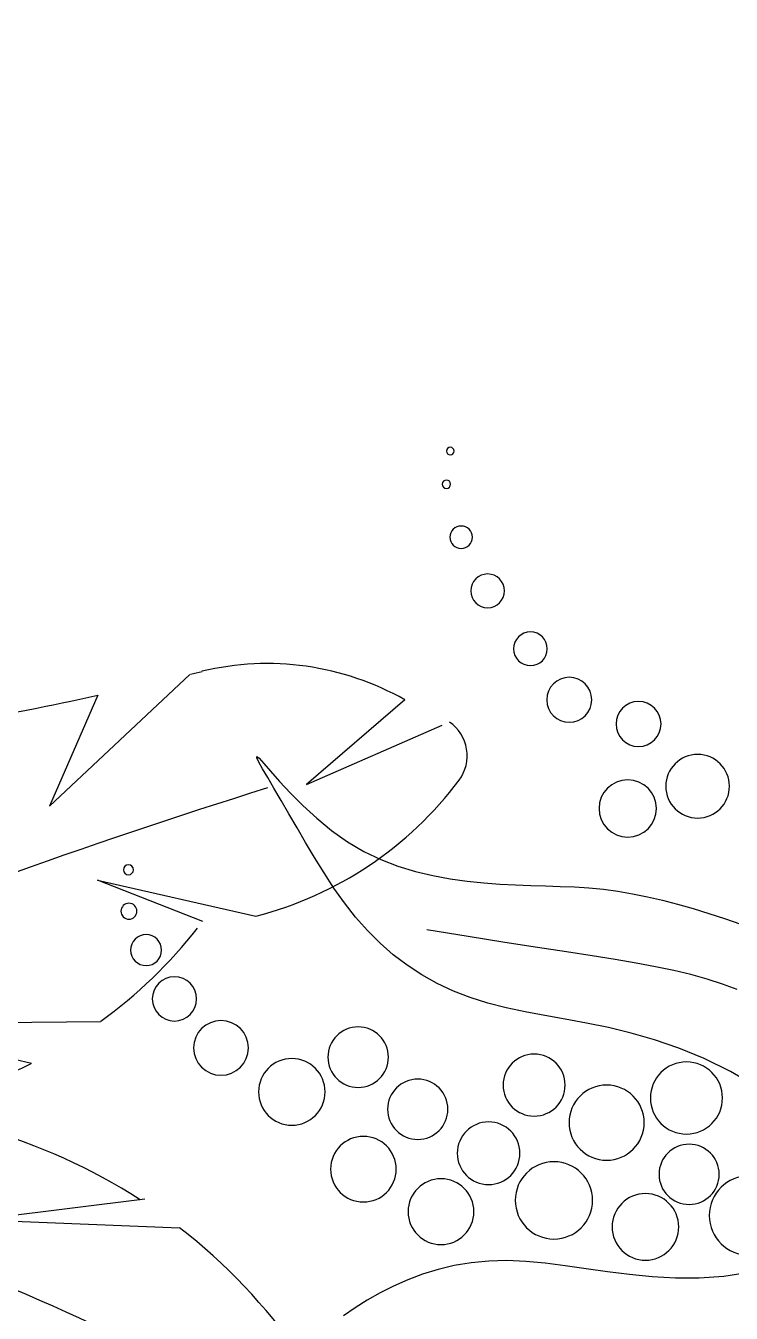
# Model space of a CAD drawing. Header units: millimetres. Extents: x -1030105 to 906887, y -616134 to 1220667.
# Drawn here: x -73752 to -72852, y 542942 to 544585 of the extents above; entities that cross this region are included whole.
import ezdxf

# ---------------------------------------------------------------- set-up
doc = ezdxf.new("R2010")
doc.units = ezdxf.units.MM
doc.header["$MEASUREMENT"] = 0
doc.layers.add('A-Furniture', color=143, linetype='Continuous')
doc.layers.add('A-Tree', color=98, linetype='Continuous')

# ---------------------------------------------------------------- blocks, each defined once
blk = doc.blocks.new('CAYMB 10')
at = {"layer": 'A-Tree', "color": 8}
for p, q in [((516.8, 194.1), (628.9, 299.2)), ((555.3, 282.8), (516.8, 194.1)), ((800.4, 279), (721.9, 211.5)), ((721.9, 211.5), (830.2, 258.8)), ((639.2, 102.2), (555.1, 135.1)), ((555.1, 135.1), (681.5, 106.4)), ((367.3, 20.5), (557.8, 22.5)), ((502.4, -11.1), (367.3, 20.5)), ((592.8, -119.4), (461.2, -135.8)), ((461.2, -135.8), (620.7, -142.2))]:
    blk.add_line(p, q, dxfattribs=at)
for centre, radius, start, end in [((-209.9, 3822.6), 3621.7, 283.398, 283.5483), ((690.6, 85.4), 222.6, 60.4468, 103.5483), ((-209.9, 3822.6), 3621.7, 280.3581, 282.1977), ((817.5, 234.5), 32.6, 323.1477, 55.438), ((2261, -4819.5), 5267.7, 107.3413, 112.3058), ((608, 391.6), 294.5, 284.4707, 323.1477), ((329.4, 337), 388.6, 305.9962, 321.846), ((329.4, 337), 388.6, 277.7731, 296.4251), ((339.9, -504.7), 458.5, 57.0713, 91.6804), ((-19.7, -1417.4), 1327.2, 53.4555, 85.594), ((339.9, -504.7), 458.5, 17.5149, 52.2403)]:
    blk.add_arc(centre, radius, start, end, dxfattribs=at)
blk = doc.blocks.new('CAY8')
at = {"color": 0, "linetype": 'ByBlock'}
for p, q in [((228.54, 579.78), (227.78, 579.99)), ((227.78, 579.99), (228.43, 578.51)), ((230.56, 578.06), (228.54, 579.78)), ((228.43, 578.51), (230.56, 575.2)), ((233.71, 575.04), (230.56, 578.06)), ((230.56, 575.2), (233.91, 570.21)), ((237.82, 570.92), (233.71, 575.04)), ((233.91, 570.21), (238.16, 563.77)), ((242.77, 565.9), (237.82, 570.92)), ((248.41, 560.19), (242.77, 565.9)), ((238.16, 563.77), (242.98, 556.1)), ((254.6, 553.97), (248.41, 560.19)), ((242.98, 556.1), (248.06, 547.43)), ((261.18, 547.41), (254.6, 553.97)), ((248.06, 547.43), (253.06, 537.99)), ((268.04, 540.57), (261.18, 547.41)), ((253.06, 537.99), (257.66, 528)), ((275.03, 533.44), (268.04, 540.57)), ((257.66, 528), (261.54, 517.69)), ((282.02, 526.02), (275.03, 533.44)), ((288.9, 518.33), (282.02, 526.02)), ((261.54, 517.69), (264.43, 507.24)), ((295.51, 510.37), (288.9, 518.33)), ((264.43, 507.24), (266.38, 496.76)), ((301.74, 502.15), (295.51, 510.37)), ((307.45, 493.68), (301.74, 502.15)), ((266.38, 496.76), (267.5, 486.3)), ((312.53, 484.95), (307.45, 493.68)), ((267.5, 486.3), (267.88, 475.94)), ((316.96, 475.97), (312.53, 484.95)), ((267.88, 475.94), (267.63, 465.72)), ((320.74, 466.74), (316.96, 475.97)), ((267.63, 465.72), (266.87, 455.71)), ((323.87, 457.26), (320.74, 466.74)), ((266.87, 455.71), (265.69, 445.98)), ((296.05, 437.37), (298.38, 461.13)), ((326.35, 447.53), (323.87, 457.26)), ((328.17, 437.55), (326.35, 447.53)), ((516.88, 445.45), (523, 450.58)), ((265.69, 445.98), (264.21, 436.59)), ((505, 433.92), (510.87, 439.9)), ((510.87, 439.9), (516.88, 445.45)), ((264.21, 436.59), (262.51, 427.57)), ((293.89, 416.31), (296.05, 437.37)), ((329.35, 427.32), (328.17, 437.55)), ((499.27, 427.49), (505, 433.92)), ((262.51, 427.57), (260.69, 418.89)), ((329.88, 416.84), (329.35, 427.32)), ((493.77, 420.6), (499.27, 427.49)), ((260.69, 418.89), (258.78, 410.47)), ((488.53, 413.23), (493.77, 420.6)), ((258.78, 410.47), (256.86, 402.24)), ((291.91, 397.65), (293.89, 416.31)), ((329.78, 406.11), (329.88, 416.84)), ((483.64, 405.37), (488.53, 413.23)), ((329.21, 395.07), (329.78, 406.11)), ((479.14, 397.02), (483.64, 405.37)), ((256.86, 402.24), (255, 394.14)), ((290.13, 381.1), (291.91, 397.65)), ((475.11, 388.15), (479.14, 397.02)), ((255, 394.14), (253.24, 386.09)), ((328.34, 383.68), (329.21, 395.07)), ((253.24, 386.09), (251.67, 378.03)), ((327.34, 371.89), (328.34, 383.68)), ((471.61, 378.76), (475.11, 388.15)), ((251.67, 378.03), (250.32, 369.89)), ((288.57, 366.34), (290.13, 381.1)), ((468.69, 368.83), (471.61, 378.76)), ((250.32, 369.89), (249.27, 361.61)), ((326.39, 359.66), (327.34, 371.89)), ((466.38, 358.35), (468.69, 368.83)), ((249.27, 361.61), (248.5, 353.18)), ((287.23, 353.09), (288.57, 366.34)), ((325.67, 346.92), (326.39, 359.66)), ((248.5, 353.18), (247.99, 344.58)), ((286.13, 341.03), (287.23, 353.09)), ((464.55, 347.38), (466.38, 358.35)), ((247.99, 344.58), (247.72, 335.81)), ((325.35, 333.63), (325.67, 346.92)), ((463.02, 335.95), (464.55, 347.38)), ((285.3, 329.88), (286.13, 341.03)), ((247.72, 335.81), (247.68, 326.87)), ((284.74, 319.36), (285.3, 329.88)), ((325.6, 319.74), (325.35, 333.63)), ((461.62, 324.11), (463.02, 335.95)), ((247.68, 326.87), (247.85, 317.75)), ((460.16, 311.9), (461.62, 324.11)), ((247.85, 317.75), (248.2, 308.44)), ((284.49, 309.36), (284.74, 319.36)), ((326.63, 305.18), (325.6, 319.74)), ((248.2, 308.44), (248.72, 298.93)), ((284.59, 299.78), (284.49, 309.36)), ((458.48, 299.39), (460.16, 311.9)), ((328.67, 289.76), (326.63, 305.18)), ((248.72, 298.93), (249.42, 289.24)), ((285.06, 290.56), (284.59, 299.78)), ((456.4, 286.6), (458.48, 299.39)), ((285.95, 281.6), (285.06, 290.56)), ((332.02, 273.3), (328.67, 289.76)), ((453.74, 273.59), (456.4, 286.6)), ((336.93, 255.6), (332.02, 273.3)), ((450.31, 260.4), (453.74, 273.59)), ((445.8, 247.11), (450.31, 260.4)), ((439.88, 233.76), (445.8, 247.11))]:
    blk.add_line(p, q, dxfattribs=at)
for centre, radius in [((308.87, 634.05), 2.82), ((331.57, 627.75), 4.55), ((350.49, 612.62), 8.82), ((373.2, 589.93), 12.61), ((393.38, 557.16), 15.59), ((407.25, 511.79), 18.95), ((31.48, 518.08), 2.13), ((50.36, 515.38), 2.43), ((77.34, 499.54), 6.4), ((378.46, 480.34), 17.25), ((102.97, 477.14), 9.6), ((439.33, 461.13), 18.67), ((128.6, 445.12), 9.6), ((398.42, 439.95), 17.15), ((151.02, 416.31), 12.81), ((451.39, 412.22), 18.74), ((412.29, 394.57), 17.83), ((368.15, 379.45), 17.65), ((154.22, 374.69), 12.81), ((202.27, 368.29), 16.32), ((428.69, 351.72), 22.01), ((378.24, 334.07), 21.4), ((179.85, 333.08), 18.12), ((429.95, 297.52), 18.95), ((353.02, 293.74), 20.52), ((394.64, 281.13), 17.14), ((408.51, 242.06), 22.72)]:
    blk.add_circle(centre, radius, dxfattribs=at)
blk = doc.blocks.new('CÂY')
at = {"layer": 'A-Tree', "color": 8, "ltscale": 10, "xscale": -2.242546808719635, "yscale": 2.242546808719636, "zscale": 2.242546808719635, "rotation": 75.15063776577564}
blk.add_blockref('CAY8', (17124.3, 34701.5), dxfattribs=at)
at = {"layer": 'A-Tree', "color": 8, "ltscale": 10, "xscale": 1.6, "yscale": 1.6, "zscale": 1.6}
blk.add_blockref('CAYMB 10', (14644.6, 34166.9), dxfattribs=at)
blk = doc.blocks.new('BỐ TRÍ LAY OUT')
at = {"layer": 'A-Furniture', "color": 3}
blk.add_blockref('CÂY', (4286.8, 4469.3), dxfattribs=at)
blk = doc.blocks.new('KIẾN TRÚC')
h = blk.add_hatch(color=9)
h.dxf.hatch_style = 1
edge = h.paths.add_edge_path(flags=16)
edge.add_line((62282, 27412), (55232.8, 27412))
edge.add_arc((32545.5, 30716.7), 22926.7, 284.53695, 351.71258, ccw=False)
edge.add_line((38300.2, 8523.9), (13217.5, 8523.9))
edge.add_arc((23753.1, 24110.8), 18813.6, 227.76772, 235.9443, ccw=False)
edge.add_arc((7788.8, 12733.4), 4187, 236.059, 322.4361, ccw=False)
edge.add_arc((13873.6, 18503.3), 12505.3, 190.83274, 227.66057, ccw=False)
edge.add_arc((25477.5, 20792.2), 24332.7, 180.68322, 190.99113, ccw=False)
edge.add_arc((3282.9, 20557.2), 2137.1, 101.0808, 181.4794, ccw=False)
edge.add_line((2872.2, 22654.5), (4986.1, 23013.1))
edge.add_arc((28039.7, 24288.4), 23088.9, 153.20143, 183.1663, ccw=False)
edge.add_arc((10232.3, 40544.6), 6483.1, 182.84011, 244.39627, ccw=False)
edge.add_arc((-6425, 39970.9), 10185.3, 1.42081, 26.70696)
edge.add_arc((10590.6, 49414.3), 9292.7, 144.71332, 211.57549, ccw=False)
edge.add_arc((-12326.2, 64090.2), 17935.6, 328.73754, 356.18995)
edge.add_arc((16735.3, 62308.6), 11181, 84.12439, 176.97619, ccw=False)
edge.add_arc((20709, 99752.5), 26473.2, 263.86537, 288.48696)
edge.add_arc((35667.4, 54479.7), 21207.1, 73.35107, 108.03024, ccw=False)
edge.add_arc((44765.5, 84516.2), 10177.4, 252.72587, 285.71301)
edge.add_arc((49659, 68416), 6655.6, 49.49954, 108.73112, ccw=False)
edge.add_arc((48035, 66009.8), 9545.5, -2.32883, 51.46764, ccw=False)
edge.add_line((57572.7, 65622), (49483.5, 65623.9))
edge.add_line((49483.5, 65623.9), (62282, 65623.9))
edge.add_line((62282, 65623.9), (62282, 27412))
h.paths.add_polyline_path([(0, 77895.5), (64428.5, 77895.5), (64428.5, -0.6), (-1.8, 0.6)])

msp = doc.modelspace()

# ---------------------------------------------------------------- block references
at = {"color": 3}
for name, p in [('KIẾN TRÚC', (-106778.5, 495876.5)), ('BỐ TRÍ LAY OUT', (-93480.293, 504642.113))]:
    msp.add_blockref(name, p, dxfattribs=at)

doc.saveas('drawing.dxf')
